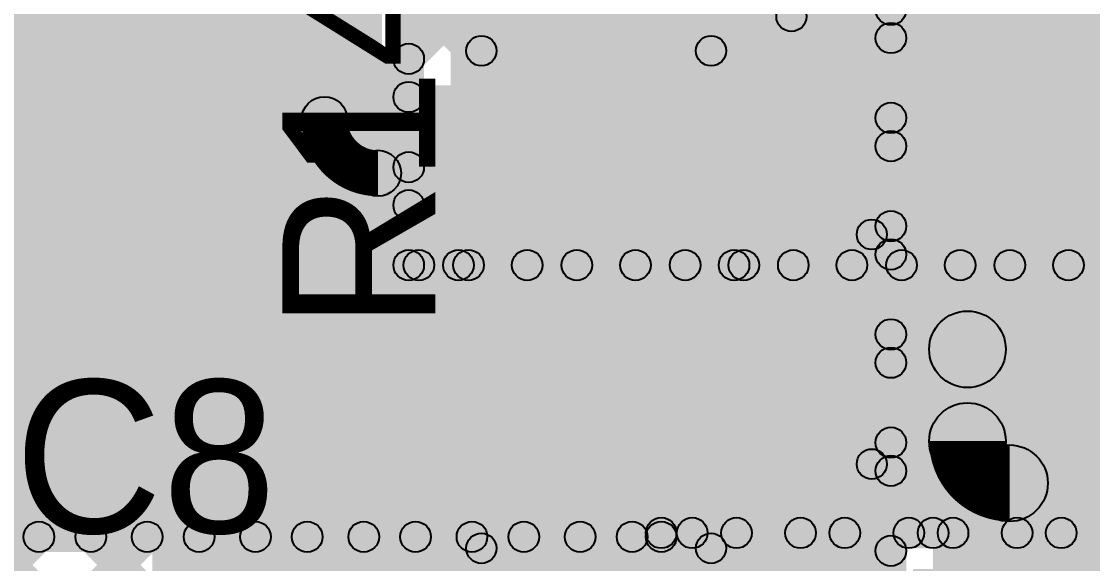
# Model space of a CAD drawing. Header units: millimetres. Extents: x -0.24 to 2.5, y 0 to 2.55.
# Drawn here: x 1.7768 to 2.0567, y 0.363 to 0.5047 of the extents above; entities that cross this region are included whole.
import ezdxf

# ---------------------------------------------------------------- set-up
doc = ezdxf.new("R2010")
doc.units = ezdxf.units.MM
doc.header["$MEASUREMENT"] = 0
for name, color, linetype in [('BottomLayer', 5, 'Continuous'), ('BottomSolder', 6, 'Continuous'), ('TopLayer', 1, 'Continuous'), ('TopOverlay', 2, 'Continuous'), ('TopPaste', 8, 'Continuous'), ('TopSolder', 216, 'Continuous'), ('ViaHoleLayer', 16, 'Continuous')]:
    doc.layers.add(name, color=color, linetype=linetype)

# ---------------------------------------------------------------- blocks, each defined once
blk = doc.blocks.new('RES_0805_76')
at = {"layer": 'TopLayer'}
for points in [[(-0.06, 0.025), (-0.02, 0.025), (-0.02, -0.025), (-0.06, -0.025)], [(0.02, 0.025), (0.06, 0.025), (0.06, -0.025), (0.02, -0.025)]]:
    blk.add_hatch(color=1, dxfattribs=at).paths.add_polyline_path(points)
at = {"layer": 'TopOverlay'}
h = blk.add_hatch(color=2, dxfattribs=at)
edge = h.paths.add_edge_path()
edge.add_arc((-0.065, 0.03), 0.003937, 0, 360)
h = blk.add_hatch(color=2, dxfattribs=at)
edge = h.paths.add_edge_path()
edge.add_arc((-0.065, 0.03), 0.003937, 0, 360)
for points in [[(-0.065, 0.026063), (-0.065, 0.033937), (0.065, 0.033937), (0.065, 0.026063)], [(-0.068937, 0.03), (-0.061063, 0.03), (-0.061063, -0.03), (-0.068937, -0.03)], [(0.061063, 0.03), (0.068937, 0.03), (0.068937, -0.03), (0.061063, -0.03)], [(-0.065, -0.033937), (-0.065, -0.026063), (0.065, -0.026063), (0.065, -0.033937)]]:
    blk.add_hatch(color=2, dxfattribs=at).paths.add_polyline_path(points)
h = blk.add_hatch(color=2, dxfattribs=at)
edge = h.paths.add_edge_path()
edge.add_arc((0.065, 0.03), 0.003937, 0, 360)
h = blk.add_hatch(color=2, dxfattribs=at)
edge = h.paths.add_edge_path()
edge.add_arc((0.065, 0.03), 0.003937, 0, 360)
h = blk.add_hatch(color=2, dxfattribs=at)
edge = h.paths.add_edge_path()
edge.add_arc((-0.065, -0.03), 0.003937, 0, 360)
h = blk.add_hatch(color=2, dxfattribs=at)
edge = h.paths.add_edge_path()
edge.add_arc((-0.065, -0.03), 0.003937, 0, 360)
h = blk.add_hatch(color=2, dxfattribs=at)
edge = h.paths.add_edge_path()
edge.add_arc((0.065, -0.03), 0.003937, 0, 360)
h = blk.add_hatch(color=2, dxfattribs=at)
edge = h.paths.add_edge_path()
edge.add_arc((0.065, -0.03), 0.003937, 0, 360)
at = {"layer": 'TopPaste'}
for points in [[(-0.06, 0.025), (-0.02, 0.025), (-0.02, -0.025), (-0.06, -0.025)], [(0.02, 0.025), (0.06, 0.025), (0.06, -0.025), (0.02, -0.025)]]:
    blk.add_hatch(color=8, dxfattribs=at).paths.add_polyline_path(points)
at = {"layer": 'TopSolder'}
for points in [[(-0.064, 0.029), (-0.016, 0.029), (-0.016, -0.029), (-0.064, -0.029)], [(0.016, 0.029), (0.064, 0.029), (0.064, -0.029), (0.016, -0.029)]]:
    blk.add_hatch(color=216, dxfattribs=at).paths.add_polyline_path(points)
at = {"layer": 'TopOverlay'}
for centre in [(-0.065, 0.03), (-0.065, 0.03), (0.065, 0.03), (0.065, 0.03), (-0.065, -0.03), (-0.065, -0.03), (0.065, -0.03), (0.065, -0.03)]:
    blk.add_circle(centre, 0.003937, dxfattribs=at)
blk = doc.blocks.new('RES_0805_87')
at = {"layer": 'TopLayer'}
for points in [[(-0.06, 0.025), (-0.02, 0.025), (-0.02, -0.025), (-0.06, -0.025)], [(0.02, 0.025), (0.06, 0.025), (0.06, -0.025), (0.02, -0.025)]]:
    blk.add_hatch(color=1, dxfattribs=at).paths.add_polyline_path(points)
at = {"layer": 'TopOverlay'}
h = blk.add_hatch(color=2, dxfattribs=at)
edge = h.paths.add_edge_path()
edge.add_arc((-0.065, 0.03), 0.003937, 0, 360)
h = blk.add_hatch(color=2, dxfattribs=at)
edge = h.paths.add_edge_path()
edge.add_arc((-0.065, 0.03), 0.003937, 0, 360)
for points in [[(0.065, 0.033937), (0.065, 0.026063), (-0.065, 0.026063), (-0.065, 0.033937)], [(-0.068937, 0.03), (-0.061063, 0.03), (-0.061063, -0.03), (-0.068937, -0.03)], [(0.061063, 0.03), (0.068937, 0.03), (0.068937, -0.03), (0.061063, -0.03)], [(0.065, -0.026063), (0.065, -0.033937), (-0.065, -0.033937), (-0.065, -0.026063)]]:
    blk.add_hatch(color=2, dxfattribs=at).paths.add_polyline_path(points)
h = blk.add_hatch(color=2, dxfattribs=at)
edge = h.paths.add_edge_path()
edge.add_arc((0.065, 0.03), 0.003937, 0, 360)
h = blk.add_hatch(color=2, dxfattribs=at)
edge = h.paths.add_edge_path()
edge.add_arc((0.065, 0.03), 0.003937, 0, 360)
h = blk.add_hatch(color=2, dxfattribs=at)
edge = h.paths.add_edge_path()
edge.add_arc((-0.065, -0.03), 0.003937, 0, 360)
h = blk.add_hatch(color=2, dxfattribs=at)
edge = h.paths.add_edge_path()
edge.add_arc((-0.065, -0.03), 0.003937, 0, 360)
h = blk.add_hatch(color=2, dxfattribs=at)
edge = h.paths.add_edge_path()
edge.add_arc((0.065, -0.03), 0.003937, 0, 360)
h = blk.add_hatch(color=2, dxfattribs=at)
edge = h.paths.add_edge_path()
edge.add_arc((0.065, -0.03), 0.003937, 0, 360)
at = {"layer": 'TopPaste'}
for points in [[(-0.06, 0.025), (-0.02, 0.025), (-0.02, -0.025), (-0.06, -0.025)], [(0.02, 0.025), (0.06, 0.025), (0.06, -0.025), (0.02, -0.025)]]:
    blk.add_hatch(color=8, dxfattribs=at).paths.add_polyline_path(points)
at = {"layer": 'TopSolder'}
for points in [[(-0.064, 0.029), (-0.016, 0.029), (-0.016, -0.029), (-0.064, -0.029)], [(0.016, 0.029), (0.064, 0.029), (0.064, -0.029), (0.016, -0.029)]]:
    blk.add_hatch(color=216, dxfattribs=at).paths.add_polyline_path(points)
at = {"layer": 'TopOverlay'}
for centre in [(-0.065, 0.03), (-0.065, 0.03), (0.065, 0.03), (0.065, 0.03), (-0.065, -0.03), (-0.065, -0.03), (0.065, -0.03), (0.065, -0.03)]:
    blk.add_circle(centre, 0.003937, dxfattribs=at)
blk = doc.blocks.new('16_TSSOP_102')
at = {"layer": 'TopOverlay'}
h = blk.add_hatch(color=2, dxfattribs=at)
edge = h.paths.add_edge_path()
edge.add_arc((-0.079, -0.103), 0.00394, 0, 360)
blk.add_hatch(color=2, dxfattribs=at).paths.add_polyline_path([(-0.079, -0.10694), (-0.079, -0.09906), (0.079, -0.09906), (0.079, -0.10694)])
blk.add_circle((-0.079, -0.103), 0.00394, dxfattribs=at)
blk = doc.blocks.new('SOT23_5_104')
at = {"layer": 'TopLayer'}
for points in [[(-0.07323, 0.04961), (-0.02913, 0.04961), (-0.02913, 0.0252), (-0.07323, 0.0252)], [(0.02913, 0.04961), (0.07323, 0.04961), (0.07323, 0.0252), (0.02913, 0.0252)], [(-0.07323, 0.0122), (-0.02913, 0.0122), (-0.02913, -0.0122), (-0.07323, -0.0122)], [(-0.07323, -0.0252), (-0.02913, -0.0252), (-0.02913, -0.04961), (-0.07323, -0.04961)], [(0.02913, -0.0252), (0.07323, -0.0252), (0.07323, -0.04961), (0.02913, -0.04961)]]:
    blk.add_hatch(color=1, dxfattribs=at).paths.add_polyline_path(points)
at = {"layer": 'TopOverlay'}
h = blk.add_hatch(color=2, dxfattribs=at)
edge = h.paths.add_edge_path()
edge.add_arc((-0.05824, 0.063), 0.005, 0, 360)
h = blk.add_hatch(color=2, dxfattribs=at)
edge = h.paths.add_edge_path()
edge.add_arc((-0.04976, 0.063), 0.005, 0, 360)
h = blk.add_hatch(color=2, dxfattribs=at)
edge = h.paths.add_edge_path()
edge.add_arc((-0.028, 0.063), 0.00394, 0, 360)
for points in [[(0.023, 0.06694), (0.023, 0.05906), (-0.028, 0.05906), (-0.028, 0.06694)], [(0.023, -0.05906), (0.023, -0.06694), (-0.028, -0.06694), (-0.028, -0.05906)]]:
    blk.add_hatch(color=2, dxfattribs=at).paths.add_polyline_path(points)
h = blk.add_hatch(color=2, dxfattribs=at)
edge = h.paths.add_edge_path()
edge.add_arc((0.023, 0.063), 0.00394, 0, 360)
h = blk.add_hatch(color=2, dxfattribs=at)
edge = h.paths.add_edge_path()
edge.add_arc((-0.028, -0.063), 0.00394, 0, 360)
h = blk.add_hatch(color=2, dxfattribs=at)
edge = h.paths.add_edge_path()
edge.add_arc((0.023, -0.063), 0.00394, 0, 360)
at = {"layer": 'TopPaste'}
for points in [[(-0.07323, 0.04961), (-0.02913, 0.04961), (-0.02913, 0.0252), (-0.07323, 0.0252)], [(0.02913, 0.04961), (0.07323, 0.04961), (0.07323, 0.0252), (0.02913, 0.0252)], [(-0.07323, 0.0122), (-0.02913, 0.0122), (-0.02913, -0.0122), (-0.07323, -0.0122)], [(-0.07323, -0.0252), (-0.02913, -0.0252), (-0.02913, -0.04961), (-0.07323, -0.04961)], [(0.02913, -0.0252), (0.07323, -0.0252), (0.07323, -0.04961), (0.02913, -0.04961)]]:
    blk.add_hatch(color=8, dxfattribs=at).paths.add_polyline_path(points)
at = {"layer": 'TopSolder'}
for points in [[(-0.07723, 0.05361), (-0.02513, 0.05361), (-0.02513, 0.0212), (-0.07723, 0.0212)], [(0.02513, 0.05361), (0.07723, 0.05361), (0.07723, 0.0212), (0.02513, 0.0212)], [(-0.07723, 0.0162), (-0.02513, 0.0162), (-0.02513, -0.0162), (-0.07723, -0.0162)], [(-0.07723, -0.0212), (-0.02513, -0.0212), (-0.02513, -0.05361), (-0.07723, -0.05361)], [(0.02513, -0.0212), (0.07723, -0.0212), (0.07723, -0.05361), (0.02513, -0.05361)]]:
    blk.add_hatch(color=216, dxfattribs=at).paths.add_polyline_path(points)
at = {"layer": 'TopOverlay', "const_width": 0.01}
blk.add_lwpolyline([(-0.04976, 0.063, 1), (-0.05824, 0.063, 1)], format="xyb", close=True, dxfattribs=at)
at = {"layer": 'TopOverlay'}
for centre, radius in [((-0.05824, 0.063), 0.005), ((-0.04976, 0.063), 0.005), ((-0.028, 0.063), 0.00394), ((0.023, 0.063), 0.00394), ((-0.028, -0.063), 0.00394), ((0.023, -0.063), 0.00394)]:
    blk.add_circle(centre, radius, dxfattribs=at)

msp = doc.modelspace()

# ---------------------------------------------------------------- hatches: boundary and pattern name
at = {"layer": 'BottomLayer'}
for points in [[(1.48317, 0.93067), (1.48883, 0.93633), (2.00683, 0.41833), (2.00117, 0.41267)], [(1.48317, 0.90239), (1.48883, 0.90805), (2.00683, 0.39005), (2.00117, 0.38439)], [(1.48317, 0.8741), (1.48883, 0.87976), (2.00683, 0.36176), (2.00117, 0.3561)], [(1.48317, 0.84582), (1.48883, 0.85148), (2.00683, 0.33348), (2.00117, 0.32782)], [(1.5904, 0.71031), (1.59605, 0.71597), (2.00683, 0.30519), (2.00117, 0.29954)], [(1.58383, 0.68859), (1.58949, 0.69425), (2.01444, 0.2693), (2.00878, 0.26364)], [(1.56097, 0.68317), (1.56662, 0.68883), (2.00823, 0.24723), (2.00257, 0.24157)], [(1.57329, 0.64256), (1.57895, 0.64822), (1.99034, 0.23683), (1.98468, 0.23117)], [(1.50183, 0.62917), (1.50749, 0.63483), (1.90549, 0.23683), (1.89983, 0.23117)], [(1.53011, 0.62917), (1.53577, 0.63483), (1.93377, 0.23683), (1.92811, 0.23117)], [(1.55836, 0.62921), (1.56401, 0.63487), (1.96206, 0.23683), (1.9564, 0.23117)], [(1.44881, 0.17317), (1.44315, 0.17883), (1.8926, 0.62828), (1.89825, 0.62262)], [(2.015, 0.303), (2.067, 0.303), (2.067, 0.578), (2.015, 0.578)], [(1.47709, 0.17317), (1.47143, 0.17883), (1.86438, 0.57178), (1.87004, 0.56612)], [(1.53366, 0.17317), (1.528, 0.17883), (1.90917, 0.56), (1.91483, 0.55434)], [(1.50537, 0.17317), (1.49972, 0.17883), (1.87465, 0.55376), (1.88031, 0.5481)], [(1.56194, 0.17317), (1.55629, 0.17883), (1.93029, 0.55283), (1.93594, 0.54717)], [(1.59023, 0.17317), (1.58457, 0.17883), (1.95857, 0.55283), (1.96423, 0.54717)], [(1.89599, 0.54614), (1.90165, 0.55179), (2.00683, 0.44661), (2.00117, 0.44096)], [(1.92324, 0.54717), (1.9289, 0.55283), (2.00683, 0.4749), (2.00117, 0.46924)], [(1.95153, 0.54717), (1.95718, 0.55283), (2.00683, 0.50318), (2.00117, 0.49753)], [(1.61851, 0.17317), (1.61285, 0.17883), (1.97885, 0.54483), (1.98451, 0.53917)], [(2.008, 0.292), (2, 0.292), (2, 0.542), (2.008, 0.542)], [(1.6468, 0.17317), (1.64114, 0.17883), (2.00117, 0.53886), (2.00683, 0.5332)], [(1.67508, 0.17317), (1.66942, 0.17883), (2.00117, 0.51058), (2.00683, 0.50492)], [(1.811, 0.231), (2.004, 0.231), (2.004, 0.488), (1.811, 0.488)], [(1.76136, 0.23117), (1.75571, 0.23683), (2.00117, 0.48229), (2.00683, 0.47664)], [(1.78965, 0.23117), (1.78399, 0.23683), (2.00117, 0.45401), (2.00683, 0.44835)], [(1.81793, 0.23117), (1.81228, 0.23683), (2.00117, 0.42572), (2.00683, 0.42007)], [(1.84622, 0.23117), (1.84056, 0.23683), (2.00117, 0.39744), (2.00683, 0.39178)], [(1.8745, 0.23117), (1.86884, 0.23683), (2.00117, 0.36916), (2.00683, 0.3635)]]:
    msp.add_hatch(color=5, dxfattribs=at).paths.add_polyline_path(points)
h = msp.add_hatch(color=5, dxfattribs=at)
edge = h.paths.add_edge_path()
edge.add_arc((2.004, 0.50775), 0.004, 0, 360)
h = msp.add_hatch(color=5, dxfattribs=at)
edge = h.paths.add_edge_path()
edge.add_arc((2.004, 0.50035), 0.004, 0, 360)
h = msp.add_hatch(color=5, dxfattribs=at)
edge = h.paths.add_edge_path()
edge.add_arc((1.856, 0.479), 0.006, 0, 360)
h = msp.add_hatch(color=5, dxfattribs=at)
edge = h.paths.add_edge_path()
edge.add_arc((2.004, 0.47946), 0.004, 0, 360)
h = msp.add_hatch(color=5, dxfattribs=at)
edge = h.paths.add_edge_path()
edge.add_arc((1.832, 0.464), 0.01181, 0, 360)
h = msp.add_hatch(color=5, dxfattribs=at)
edge = h.paths.add_edge_path()
edge.add_arc((2.004, 0.47207), 0.004, 0, 360)
h = msp.add_hatch(color=5, dxfattribs=at)
edge = h.paths.add_edge_path()
edge.add_arc((1.87, 0.465), 0.006, 0, 360)
h = msp.add_hatch(color=5, dxfattribs=at)
edge = h.paths.add_edge_path()
edge.add_arc((2.004, 0.45118), 0.004, 0, 360)
h = msp.add_hatch(color=5, dxfattribs=at)
edge = h.paths.add_edge_path()
edge.add_arc((2.004, 0.44379), 0.004, 0, 360)
h = msp.add_hatch(color=5, dxfattribs=at)
edge = h.paths.add_edge_path()
edge.add_arc((2.004, 0.4229), 0.004, 0, 360)
h = msp.add_hatch(color=5, dxfattribs=at)
edge = h.paths.add_edge_path()
edge.add_arc((2.004, 0.4155), 0.004, 0, 360)
h = msp.add_hatch(color=5, dxfattribs=at)
edge = h.paths.add_edge_path()
edge.add_arc((1.919, 0.399), 0.01181, 0, 360)
h = msp.add_hatch(color=5, dxfattribs=at)
edge = h.paths.add_edge_path()
edge.add_arc((2.004, 0.39461), 0.004, 0, 360)
h = msp.add_hatch(color=5, dxfattribs=at)
edge = h.paths.add_edge_path()
edge.add_arc((2.004, 0.38722), 0.004, 0, 360)
h = msp.add_hatch(color=5, dxfattribs=at)
edge = h.paths.add_edge_path()
edge.add_arc((2.004, 0.36633), 0.004, 0, 360)
at = {"layer": 'BottomSolder'}
h = msp.add_hatch(color=6, dxfattribs=at)
edge = h.paths.add_edge_path()
edge.add_arc((1.832, 0.464), 0.01581, 0, 360)
h = msp.add_hatch(color=6, dxfattribs=at)
edge = h.paths.add_edge_path()
edge.add_arc((1.919, 0.399), 0.01581, 0, 360)
at = {"layer": 'TopLayer'}
for points in [[(1.48511, 0.67417), (1.49077, 0.67983), (1.79777, 0.37283), (1.79211, 0.36717)], [(1.71049, 0.64679), (1.71614, 0.65245), (1.88083, 0.48776), (1.87517, 0.4821)], [(1.69588, 0.63311), (1.70154, 0.63877), (1.88083, 0.45948), (1.87517, 0.45382)], [(1.58568, 0.63017), (1.59134, 0.63583), (1.85434, 0.37283), (1.84868, 0.36717)], [(1.61397, 0.63017), (1.61962, 0.63583), (1.88262, 0.37283), (1.87697, 0.36717)], [(1.64225, 0.63017), (1.64791, 0.63583), (1.91091, 0.37283), (1.90525, 0.36717)], [(1.67054, 0.63017), (1.67619, 0.63583), (1.93919, 0.37283), (1.93354, 0.36717)], [(1.55836, 0.62921), (1.56401, 0.63487), (1.82606, 0.37283), (1.8204, 0.36717)], [(1.37381, 0.09817), (1.36815, 0.10383), (1.8926, 0.62828), (1.89825, 0.62262)], [(1.631, 0.369), (1.871, 0.369), (1.871, 0.61), (1.631, 0.61)], [(1.40209, 0.09817), (1.39643, 0.10383), (1.86438, 0.57178), (1.87004, 0.56612)], [(1.43037, 0.09817), (1.42472, 0.10383), (1.87465, 0.55376), (1.88031, 0.5481)], [(1.882, 0.441), (1.874, 0.441), (1.874, 0.54), (1.882, 0.54)], [(1.889, 0.452), (2.121, 0.452), (2.121, 0.529), (1.889, 0.529)], [(1.45866, 0.09817), (1.453, 0.10383), (1.87517, 0.526), (1.88083, 0.52034)], [(1.48694, 0.09817), (1.48129, 0.10383), (1.87517, 0.49771), (1.88083, 0.49206)], [(1.78423, 0.36717), (1.77857, 0.37283), (1.87517, 0.46943), (1.88083, 0.46377)], [(1.878, 0.437), (1.878, 0.445), (1.891, 0.445), (1.891, 0.437)], [(1.891, 0.437), (1.891, 0.445), (1.963, 0.445), (1.963, 0.437)], [(1.891, 0.437), (1.891, 0.445), (1.963, 0.445), (1.963, 0.437)], [(1.963, 0.437), (1.963, 0.445), (2.073, 0.445), (2.073, 0.437)], [(1.668, 0.369), (2.076, 0.369), (2.076, 0.444), (1.668, 0.444)], [(1.81251, 0.36717), (1.80685, 0.37283), (1.87785, 0.44383), (1.88351, 0.43817)], [(1.8408, 0.36717), (1.83514, 0.37283), (1.90614, 0.44383), (1.9118, 0.43817)], [(1.86908, 0.36717), (1.86342, 0.37283), (1.93442, 0.44383), (1.94008, 0.43817)], [(1.89082, 0.43817), (1.89648, 0.44383), (1.96648, 0.37383), (1.96082, 0.36817)], [(1.89736, 0.36717), (1.89171, 0.37283), (1.96271, 0.44383), (1.96836, 0.43817)], [(1.9191, 0.43817), (1.92476, 0.44383), (1.99476, 0.37383), (1.9891, 0.36817)], [(1.92565, 0.36717), (1.91999, 0.37283), (1.99099, 0.44383), (1.99665, 0.43817)], [(1.94739, 0.43817), (1.95305, 0.44383), (2.02305, 0.37383), (2.01739, 0.36817)], [(1.95493, 0.36817), (1.94928, 0.37383), (2.01928, 0.44383), (2.02493, 0.43817)], [(1.97567, 0.43817), (1.98133, 0.44383), (2.05133, 0.37383), (2.04567, 0.36817)], [(1.98322, 0.36817), (1.97756, 0.37383), (2.04756, 0.44383), (2.05322, 0.43817)], [(2.00396, 0.43817), (2.00961, 0.44383), (2.07961, 0.37383), (2.07396, 0.36817)], [(2.03224, 0.43817), (2.0379, 0.44383), (2.07583, 0.4059), (2.07017, 0.40024)], [(2.0115, 0.36817), (2.00584, 0.37383), (2.07017, 0.43816), (2.07583, 0.4325)], [(2.034, 0.395), (2.014, 0.395), (2.014, 0.419), (2.034, 0.419)], [(2.03979, 0.36817), (2.03413, 0.37383), (2.07017, 0.40987), (2.07583, 0.40421)], [(2.035, 0.374), (2.035, 0.394), (2.067, 0.394), (2.067, 0.374)], [(1.772, 0.366), (1.772, 0.374), (1.944, 0.374), (1.944, 0.366)], [(1.944, 0.367), (1.944, 0.375), (2.015, 0.375), (2.015, 0.367)], [(1.944, 0.367), (1.944, 0.375), (2.015, 0.375), (2.015, 0.367)], [(2.015, 0.367), (2.015, 0.375), (2.077, 0.375), (2.077, 0.367)]]:
    msp.add_hatch(color=1, dxfattribs=at).paths.add_polyline_path(points)
h = msp.add_hatch(color=1, dxfattribs=at)
edge = h.paths.add_edge_path()
edge.add_arc((1.878, 0.49489), 0.004, 0, 360)
h = msp.add_hatch(color=1, dxfattribs=at)
edge = h.paths.add_edge_path()
edge.add_arc((1.878, 0.48493), 0.004, 0, 360)
h = msp.add_hatch(color=1, dxfattribs=at)
edge = h.paths.add_edge_path()
edge.add_arc((1.832, 0.464), 0.01181, 0, 360)
h = msp.add_hatch(color=1, dxfattribs=at)
edge = h.paths.add_edge_path()
edge.add_arc((1.878, 0.4666), 0.004, 0, 360)
h = msp.add_hatch(color=1, dxfattribs=at)
edge = h.paths.add_edge_path()
edge.add_arc((1.878, 0.45665), 0.004, 0, 360)
h = msp.add_hatch(color=1, dxfattribs=at)
edge = h.paths.add_edge_path()
edge.add_arc((1.878, 0.441), 0.004, 0, 360)
h = msp.add_hatch(color=1, dxfattribs=at)
edge = h.paths.add_edge_path()
edge.add_arc((1.878, 0.441), 0.004, 0, 360)
h = msp.add_hatch(color=1, dxfattribs=at)
edge = h.paths.add_edge_path()
edge.add_arc((1.88068, 0.441), 0.004, 0, 360)
h = msp.add_hatch(color=1, dxfattribs=at)
edge = h.paths.add_edge_path()
edge.add_arc((1.891, 0.441), 0.004, 0, 360)
h = msp.add_hatch(color=1, dxfattribs=at)
edge = h.paths.add_edge_path()
edge.add_arc((1.891, 0.441), 0.004, 0, 360)
h = msp.add_hatch(color=1, dxfattribs=at)
edge = h.paths.add_edge_path()
edge.add_arc((1.891, 0.441), 0.004, 0, 360)
h = msp.add_hatch(color=1, dxfattribs=at)
edge = h.paths.add_edge_path()
edge.add_arc((1.89365, 0.441), 0.004, 0, 360)
h = msp.add_hatch(color=1, dxfattribs=at)
edge = h.paths.add_edge_path()
edge.add_arc((1.90897, 0.441), 0.004, 0, 360)
h = msp.add_hatch(color=1, dxfattribs=at)
edge = h.paths.add_edge_path()
edge.add_arc((1.92193, 0.441), 0.004, 0, 360)
h = msp.add_hatch(color=1, dxfattribs=at)
edge = h.paths.add_edge_path()
edge.add_arc((1.93725, 0.441), 0.004, 0, 360)
h = msp.add_hatch(color=1, dxfattribs=at)
edge = h.paths.add_edge_path()
edge.add_arc((1.95022, 0.441), 0.004, 0, 360)
h = msp.add_hatch(color=1, dxfattribs=at)
edge = h.paths.add_edge_path()
edge.add_arc((1.963, 0.441), 0.004, 0, 360)
h = msp.add_hatch(color=1, dxfattribs=at)
edge = h.paths.add_edge_path()
edge.add_arc((1.963, 0.441), 0.004, 0, 360)
h = msp.add_hatch(color=1, dxfattribs=at)
edge = h.paths.add_edge_path()
edge.add_arc((1.963, 0.441), 0.004, 0, 360)
h = msp.add_hatch(color=1, dxfattribs=at)
edge = h.paths.add_edge_path()
edge.add_arc((1.96554, 0.441), 0.004, 0, 360)
h = msp.add_hatch(color=1, dxfattribs=at)
edge = h.paths.add_edge_path()
edge.add_arc((1.9785, 0.441), 0.004, 0, 360)
h = msp.add_hatch(color=1, dxfattribs=at)
edge = h.paths.add_edge_path()
edge.add_arc((1.99382, 0.441), 0.004, 0, 360)
h = msp.add_hatch(color=1, dxfattribs=at)
edge = h.paths.add_edge_path()
edge.add_arc((2.00679, 0.441), 0.004, 0, 360)
h = msp.add_hatch(color=1, dxfattribs=at)
edge = h.paths.add_edge_path()
edge.add_arc((2.0221, 0.441), 0.004, 0, 360)
h = msp.add_hatch(color=1, dxfattribs=at)
edge = h.paths.add_edge_path()
edge.add_arc((2.03507, 0.441), 0.004, 0, 360)
h = msp.add_hatch(color=1, dxfattribs=at)
edge = h.paths.add_edge_path()
edge.add_arc((2.05039, 0.441), 0.004, 0, 360)
h = msp.add_hatch(color=1, dxfattribs=at)
edge = h.paths.add_edge_path()
edge.add_arc((2.024, 0.419), 0.01, 0, 360)
h = msp.add_hatch(color=1, dxfattribs=at)
edge = h.paths.add_edge_path()
edge.add_arc((1.919, 0.399), 0.01181, 0, 360)
h = msp.add_hatch(color=1, dxfattribs=at)
edge = h.paths.add_edge_path()
edge.add_arc((2.024, 0.395), 0.01, 0, 360)
h = msp.add_hatch(color=1, dxfattribs=at)
edge = h.paths.add_edge_path()
edge.add_arc((2.024, 0.395), 0.01, 0, 360)
h = msp.add_hatch(color=1, dxfattribs=at)
edge = h.paths.add_edge_path()
edge.add_arc((2.035, 0.384), 0.01, 0, 360)
h = msp.add_hatch(color=1, dxfattribs=at)
edge = h.paths.add_edge_path()
edge.add_arc((2.035, 0.384), 0.01, 0, 360)
h = msp.add_hatch(color=1, dxfattribs=at)
edge = h.paths.add_edge_path()
edge.add_arc((1.7814, 0.37), 0.004, 0, 360)
h = msp.add_hatch(color=1, dxfattribs=at)
edge = h.paths.add_edge_path()
edge.add_arc((1.79494, 0.37), 0.004, 0, 360)
h = msp.add_hatch(color=1, dxfattribs=at)
edge = h.paths.add_edge_path()
edge.add_arc((1.80968, 0.37), 0.004, 0, 360)
h = msp.add_hatch(color=1, dxfattribs=at)
edge = h.paths.add_edge_path()
edge.add_arc((1.82323, 0.37), 0.004, 0, 360)
h = msp.add_hatch(color=1, dxfattribs=at)
edge = h.paths.add_edge_path()
edge.add_arc((1.83797, 0.37), 0.004, 0, 360)
h = msp.add_hatch(color=1, dxfattribs=at)
edge = h.paths.add_edge_path()
edge.add_arc((1.85151, 0.37), 0.004, 0, 360)
h = msp.add_hatch(color=1, dxfattribs=at)
edge = h.paths.add_edge_path()
edge.add_arc((1.86625, 0.37), 0.004, 0, 360)
h = msp.add_hatch(color=1, dxfattribs=at)
edge = h.paths.add_edge_path()
edge.add_arc((1.8798, 0.37), 0.004, 0, 360)
h = msp.add_hatch(color=1, dxfattribs=at)
edge = h.paths.add_edge_path()
edge.add_arc((1.89454, 0.37), 0.004, 0, 360)
h = msp.add_hatch(color=1, dxfattribs=at)
edge = h.paths.add_edge_path()
edge.add_arc((1.90808, 0.37), 0.004, 0, 360)
h = msp.add_hatch(color=1, dxfattribs=at)
edge = h.paths.add_edge_path()
edge.add_arc((1.92282, 0.37), 0.004, 0, 360)
h = msp.add_hatch(color=1, dxfattribs=at)
edge = h.paths.add_edge_path()
edge.add_arc((1.93636, 0.37), 0.004, 0, 360)
h = msp.add_hatch(color=1, dxfattribs=at)
edge = h.paths.add_edge_path()
edge.add_arc((1.944, 0.371), 0.004, 0, 360)
h = msp.add_hatch(color=1, dxfattribs=at)
edge = h.paths.add_edge_path()
edge.add_arc((1.944, 0.371), 0.004, 0, 360)
h = msp.add_hatch(color=1, dxfattribs=at)
edge = h.paths.add_edge_path()
edge.add_arc((1.944, 0.37), 0.004, 0, 360)
h = msp.add_hatch(color=1, dxfattribs=at)
edge = h.paths.add_edge_path()
edge.add_arc((1.9521, 0.371), 0.004, 0, 360)
h = msp.add_hatch(color=1, dxfattribs=at)
edge = h.paths.add_edge_path()
edge.add_arc((1.96365, 0.371), 0.004, 0, 360)
h = msp.add_hatch(color=1, dxfattribs=at)
edge = h.paths.add_edge_path()
edge.add_arc((1.98039, 0.371), 0.004, 0, 360)
h = msp.add_hatch(color=1, dxfattribs=at)
edge = h.paths.add_edge_path()
edge.add_arc((1.99193, 0.371), 0.004, 0, 360)
h = msp.add_hatch(color=1, dxfattribs=at)
edge = h.paths.add_edge_path()
edge.add_arc((2.00867, 0.371), 0.004, 0, 360)
h = msp.add_hatch(color=1, dxfattribs=at)
edge = h.paths.add_edge_path()
edge.add_arc((2.015, 0.371), 0.004, 0, 360)
h = msp.add_hatch(color=1, dxfattribs=at)
edge = h.paths.add_edge_path()
edge.add_arc((2.015, 0.371), 0.004, 0, 360)
h = msp.add_hatch(color=1, dxfattribs=at)
edge = h.paths.add_edge_path()
edge.add_arc((2.015, 0.371), 0.004, 0, 360)
h = msp.add_hatch(color=1, dxfattribs=at)
edge = h.paths.add_edge_path()
edge.add_arc((2.02022, 0.371), 0.004, 0, 360)
h = msp.add_hatch(color=1, dxfattribs=at)
edge = h.paths.add_edge_path()
edge.add_arc((2.03696, 0.371), 0.004, 0, 360)
h = msp.add_hatch(color=1, dxfattribs=at)
edge = h.paths.add_edge_path()
edge.add_arc((2.0485, 0.371), 0.004, 0, 360)
at = {"layer": 'TopSolder'}
h = msp.add_hatch(color=216, dxfattribs=at)
edge = h.paths.add_edge_path()
edge.add_arc((1.832, 0.464), 0.01581, 0, 360)
h = msp.add_hatch(color=216, dxfattribs=at)
edge = h.paths.add_edge_path()
edge.add_arc((1.919, 0.399), 0.01581, 0, 360)
at = {"layer": 'ViaHoleLayer'}
h = msp.add_hatch(color=16, dxfattribs=at)
edge = h.paths.add_edge_path()
edge.add_arc((1.832, 0.464), 0.00787, 0, 360)
h = msp.add_hatch(color=16, dxfattribs=at)
edge = h.paths.add_edge_path()
edge.add_arc((1.919, 0.399), 0.00787, 0, 360)

# ---------------------------------------------------------------- linework, layer by layer
at = {"layer": 'BottomLayer', "const_width": 0.012}
msp.add_lwpolyline([(1.87, 0.465, -0.414214), (1.856, 0.479)], format="xyb", dxfattribs=at)
at = {"layer": 'BottomLayer'}
for centre, radius in [((2.004, 0.50775), 0.004), ((2.004, 0.50035), 0.004), ((1.856, 0.479), 0.006), ((2.004, 0.47946), 0.004), ((2.004, 0.47207), 0.004), ((1.87, 0.465), 0.006), ((2.004, 0.45118), 0.004), ((2.004, 0.44379), 0.004), ((2.004, 0.4229), 0.004), ((2.004, 0.4155), 0.004), ((2.004, 0.39461), 0.004), ((2.004, 0.38722), 0.004), ((2.004, 0.36633), 0.004)]:
    msp.add_circle(centre, radius, dxfattribs=at)
at = {"layer": 'TopLayer', "const_width": 0.02}
msp.add_lwpolyline([(2.035, 0.384, -0.414214), (2.024, 0.395)], format="xyb", dxfattribs=at)
at = {"layer": 'TopLayer'}
for centre, radius in [((1.878, 0.49489), 0.004), ((1.878, 0.48493), 0.004), ((1.878, 0.4666), 0.004), ((1.878, 0.45665), 0.004), ((1.878, 0.441), 0.004), ((1.878, 0.441), 0.004), ((1.88068, 0.441), 0.004), ((1.891, 0.441), 0.004), ((1.891, 0.441), 0.004), ((1.891, 0.441), 0.004), ((1.89365, 0.441), 0.004), ((1.90897, 0.441), 0.004), ((1.92193, 0.441), 0.004), ((1.93725, 0.441), 0.004), ((1.95022, 0.441), 0.004), ((1.963, 0.441), 0.004), ((1.963, 0.441), 0.004), ((1.963, 0.441), 0.004), ((1.96554, 0.441), 0.004), ((1.9785, 0.441), 0.004), ((1.99382, 0.441), 0.004), ((2.00679, 0.441), 0.004), ((2.0221, 0.441), 0.004), ((2.03507, 0.441), 0.004), ((2.05039, 0.441), 0.004), ((2.024, 0.419), 0.01), ((2.024, 0.395), 0.01), ((2.024, 0.395), 0.01), ((2.035, 0.384), 0.01), ((2.035, 0.384), 0.01), ((1.7814, 0.37), 0.004), ((1.79494, 0.37), 0.004), ((1.80968, 0.37), 0.004), ((1.82323, 0.37), 0.004), ((1.83797, 0.37), 0.004), ((1.85151, 0.37), 0.004), ((1.86625, 0.37), 0.004), ((1.8798, 0.37), 0.004), ((1.89454, 0.37), 0.004), ((1.90808, 0.37), 0.004), ((1.92282, 0.37), 0.004), ((1.93636, 0.37), 0.004), ((1.944, 0.371), 0.004), ((1.944, 0.371), 0.004), ((1.944, 0.37), 0.004), ((1.9521, 0.371), 0.004), ((1.96365, 0.371), 0.004), ((1.98039, 0.371), 0.004), ((1.99193, 0.371), 0.004), ((2.00867, 0.371), 0.004), ((2.015, 0.371), 0.004), ((2.015, 0.371), 0.004), ((2.015, 0.371), 0.004), ((2.02022, 0.371), 0.004), ((2.03696, 0.371), 0.004), ((2.0485, 0.371), 0.004)]:
    msp.add_circle(centre, radius, dxfattribs=at)

# ---------------------------------------------------------------- block references
msp.add_blockref('16_TSSOP_102', (2.057, 0.609))
for name, p, rotation in [('RES_0805_76', (1.927, 0.432), 90), ('RES_0805_87', (2.064, 0.419), 180), ('SOT23_5_104', (2.087, 0.308), 180)]:
    msp.add_blockref(name, p, dxfattribs=dict(rotation=rotation))

# ---------------------------------------------------------------- texts
at = {"layer": 'TopOverlay'}
msp.add_text('R14', height=0.04, rotation=90, dxfattribs=at).set_placement((1.885, 0.424))
msp.add_text('C8', height=0.04, dxfattribs=at).set_placement((1.775, 0.371))

doc.saveas('drawing.dxf')
